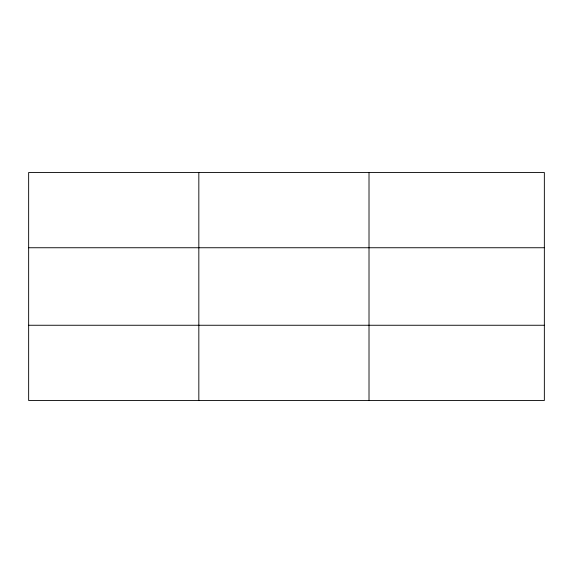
<?xml version="1.0" encoding="UTF-8"?>
<svg xmlns="http://www.w3.org/2000/svg" width="573" height="573" viewBox="0 0 573 573"><rect width="100%" height="100%" fill="white"/><g stroke="black" fill="none" stroke-linecap="round" stroke-linejoin="round"><path stroke-width="0.86" d="M198.831 400.491L198.831 172.509M369.012 400.491L369.012 172.509M544.35 247.744L544.35 172.509L28.65 172.509L28.65 400.491L544.35 400.491L544.35 247.744L28.65 247.744M28.65 325.256L544.35 325.256"/></g></svg>
